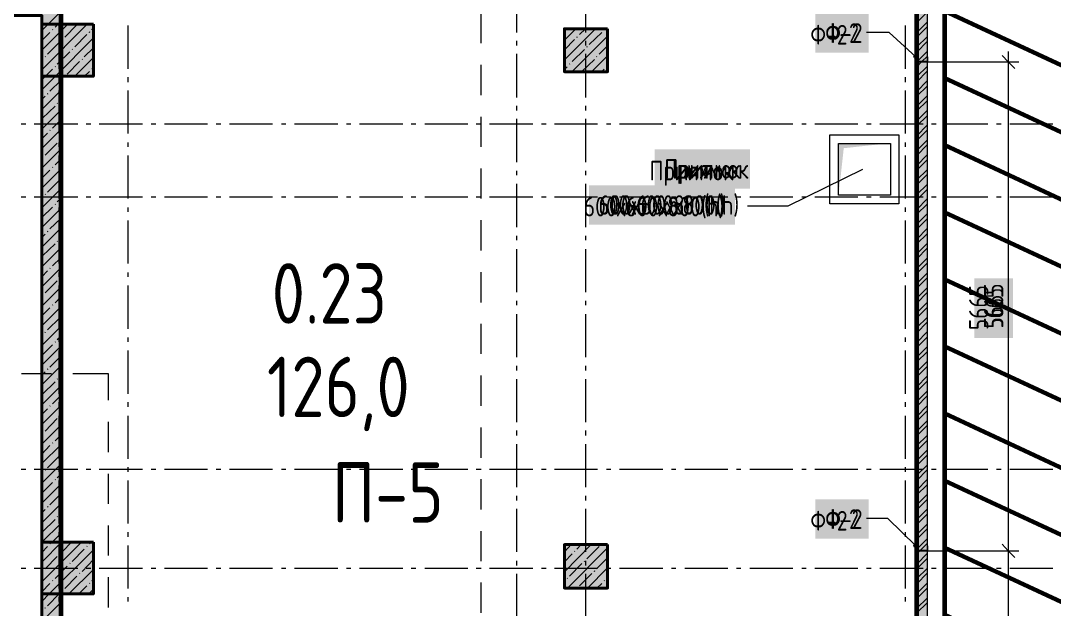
# Model space of a CAD drawing. Header units: millimetres. Extents: x -164500 to 426394, y -23753 to 102118.
# Drawn here: x -114273 to -102297, y 17098 to 23923 of the extents above; entities that cross this region are included whole.
import ezdxf

# ---------------------------------------------------------------- set-up
doc = ezdxf.new("R2010")
doc.units = ezdxf.units.MM
doc.layers.add('0) шлифовка', color=5, linetype='Continuous', lineweight=60)
doc.layers.add('192 подвал стенки 0.2м гидроиз', color=6, linetype='Continuous', lineweight=60)
doc.layers.add('PDF _Геометрия', color=7, linetype='Continuous', true_color=0x1f1f1f)
doc.layers.add('PDF _Сплошная заливка', color=7, linetype='Continuous', true_color=0xffffff)
doc.layers.add('PDF _Текст', color=7, linetype='Continuous')
doc.styles.get("Standard").update_dxf_attribs({"font": 'ГОСТ тип А.ttf'})
doc.styles.add('СПДС', font='ГОСТ тип А.ttf', dxfattribs={"width": 0.9})
doc.linetypes.add('зигзаг', pattern='A,0.00254,-5.08,[131,ltypeshp.shx,S=5.08,R=0,X=-5.08,Y=0],-10.16,[131,ltypeshp.shx,S=5.08,R=180,X=5.08,Y=0],-5.08', length=20.32254)

msp = doc.modelspace()

# ---------------------------------------------------------------- hatches: boundary and pattern name
at = {"layer": '0) шлифовка', "true_color": 0x2776bb}
h = msp.add_hatch(dxfattribs=at)
h.set_pattern_fill('ANSI31', color=152, scale=222, angle=110)
h.set_pattern_definition([(155, (205553.1, 26879), (-297.8825, -638.811), [])])
h.paths.add_polyline_path([(-103568.231, 12573.656), (-87622.634, 12573.656), (-87622.634, 27392.385), (-103568.231, 27392.385)])
at = {"layer": 'PDF _Сплошная заливка', "linetype": 'зигзаг', "transparency": 33554559}
h = msp.add_hatch(color=256, dxfattribs=at)
h.paths.add_polyline_path([(-103771.592, 17775.886), (-103890.193, 17775.886), (-103890.193, 12471.984), (-103771.592, 12471.984)])
h.paths.add_polyline_path([(-103890.193, 23448.35), (-103771.592, 23448.35), (-103771.592, 27464.403), (-103890.193, 27464.403)])
h.paths.add_polyline_path([(-103890.193, 17780.122), (-103771.592, 17780.122), (-103771.592, 23444.113), (-103890.193, 23444.113)])
msp.add_hatch(color=7, dxfattribs=at).paths.add_polyline_path([(-104796.77, 21902.084), (-104771.352, 22130.847), (-104767.116, 22173.21), (-104741.698, 22401.973), (-104737.462, 22444.336), (-104695.098, 22448.573), (-104466.336, 22473.991), (-104423.972, 22478.227), (-104233.354, 22499.409), (-104796.77, 22499.409)])

# ---------------------------------------------------------------- linework, layer by layer
at = {"layer": '0) шлифовка'}
msp.add_lwpolyline([(-103568.231, 12573.656), (-87622.634, 12573.656), (-87622.634, 27392.385), (-103568.231, 27392.385)], close=True, dxfattribs=at)
at = {"layer": '192 подвал стенки 0.2м гидроиз'}
msp.add_lwpolyline([(-103890.193, 15674.66), (-103890.193, 27383.913), (-113807.473, 27383.913), (-113807.473, 15674.66), (-106614.162, 15674.66)], dxfattribs=at)
at = {"layer": 'PDF _Геометрия', "color": 16, "lineweight": 9, "true_color": 0x800000}
for points in [[(-103890.193, 23448.35), (-103890.193, 27464.403), (-103771.575, 27464.403), (-103771.575, 23448.35)], [(-103890.193, 17780.122), (-103890.193, 23444.113)], [(-103771.575, 23444.113), (-103771.575, 17780.122)], [(-103771.575, 17775.886), (-103771.575, 12471.984), (-103890.193, 12471.984), (-103890.193, 17775.886)]]:
    msp.add_lwpolyline(points, dxfattribs=at)
at = {"layer": 'PDF _Геометрия', "color": 7, "lineweight": 40}
for points in [[(-113807.473, 23880.457), (-113807.473, 27083.132), (-114027.763, 27083.132), (-114027.763, 24202.419), (-117649.836, 24202.419), (-117649.836, 23982.129), (-114027.763, 23982.129), (-114027.763, 23880.457)], [(-113430.438, 23880.457), (-114027.763, 23880.457), (-114027.763, 23278.896), (-113430.438, 23278.896)], [(-107474.139, 23829.621), (-107974.028, 23829.621), (-107974.028, 23329.732), (-107474.139, 23329.732)], [(-113807.473, 17877.558), (-113807.473, 23278.896), (-114027.763, 23278.896), (-114027.763, 17877.558)], [(-113430.438, 17877.558), (-114027.763, 17877.558), (-114027.763, 17275.997), (-113430.438, 17275.997)], [(-107474.139, 17847.904), (-107974.028, 17847.904), (-107974.028, 17343.779), (-107474.139, 17343.779)]]:
    msp.add_lwpolyline(points, close=True, dxfattribs=at)
at = {"layer": 'PDF _Геометрия', "color": 7, "lineweight": 9}
for points in [[(-108524.753, 23787.257), (-108524.753, 24287.146)], [(-107724.084, 23787.257), (-107724.084, 24287.146)], [(-113828.654, 23363.623), (-113828.654, 23867.748)], [(-113027.986, 23363.623), (-113027.986, 23867.748)], [(-104021.52, 23363.623), (-104021.52, 23867.748)], [(-103902.902, 23503.422), (-104212.155, 23787.257), (-104474.808, 23787.257)], [(-108524.753, 23634.749), (-108524.753, 23689.821)], [(-107724.084, 23634.749), (-107724.084, 23689.821)], [(-108524.753, 23033.188), (-108524.753, 23537.313)], [(-107724.084, 23033.188), (-107724.084, 23537.313)], [(-102831.107, 23566.967), (-102831.107, 17775.886), (-102831.107, 12353.366)], [(-103763.103, 23444.113), (-102831.107, 23444.113), (-102708.253, 23444.113)], [(-113828.654, 23211.115), (-113828.654, 23266.187)], [(-113027.986, 23211.115), (-113027.986, 23266.187)], [(-104021.52, 23211.115), (-104021.52, 23266.187)], [(-113828.654, 22613.79), (-113828.654, 23113.679)], [(-113027.986, 22613.79), (-113027.986, 23113.679)], [(-104021.52, 22613.79), (-104021.52, 23113.679)], [(-108524.753, 22880.68), (-108524.753, 22935.752)], [(-107724.084, 22880.68), (-107724.084, 22935.752)], [(-108524.753, 22283.355), (-108524.753, 22783.244)], [(-107724.084, 22283.355), (-107724.084, 22783.244)], [(-114269.234, 22728.171), (-114214.162, 22728.171)], [(-114116.726, 22728.171), (-113612.601, 22728.171)], [(-113515.165, 22728.171), (-113460.093, 22728.171)], [(-113362.657, 22728.171), (-112862.768, 22728.171)], [(-112761.096, 22728.171), (-112706.023, 22728.171)], [(-112608.588, 22728.171), (-112108.699, 22728.171)], [(-112007.027, 22728.171), (-111956.191, 22728.171)], [(-111854.518, 22728.171), (-111354.63, 22728.171)], [(-111252.958, 22728.171), (-111202.122, 22728.171)], [(-111100.449, 22728.171), (-110600.561, 22728.171)], [(-110498.889, 22728.171), (-110448.052, 22728.171)], [(-110346.38, 22728.171), (-109846.492, 22728.171)], [(-109749.056, 22728.171), (-109693.983, 22728.171)], [(-109592.311, 22728.171), (-109092.423, 22728.171)], [(-108994.987, 22728.171), (-108939.914, 22728.171)], [(-108842.478, 22728.171), (-108338.353, 22728.171)], [(-108240.918, 22728.171), (-108185.845, 22728.171)], [(-108088.409, 22728.171), (-107588.521, 22728.171)], [(-107486.848, 22728.171), (-107436.012, 22728.171)], [(-107334.34, 22728.171), (-106834.452, 22728.171)], [(-106732.779, 22728.171), (-106681.943, 22728.171)], [(-106580.271, 22728.171), (-106080.382, 22728.171)], [(-105978.71, 22728.171), (-105927.874, 22728.171)], [(-105826.202, 22728.171), (-105326.313, 22728.171)], [(-105224.641, 22728.171), (-105173.805, 22728.171)], [(-105072.133, 22728.171), (-104572.244, 22728.171)], [(-104474.808, 22728.171), (-104419.736, 22728.171)], [(-104318.064, 22728.171), (-103818.175, 22728.171)], [(-103720.739, 22728.171), (-103665.667, 22728.171)], [(-103568.231, 22728.171), (-103068.342, 22728.171)], [(-102966.67, 22728.171), (-102911.598, 22728.171)], [(-102814.162, 22728.171), (-102314.273, 22728.171)], [(-113828.654, 22461.282), (-113828.654, 22512.118)], [(-113027.986, 22461.282), (-113027.986, 22512.118)], [(-104021.52, 22461.282), (-104021.52, 22512.118)], [(-113828.654, 21859.721), (-113828.654, 22359.61)], [(-113027.986, 21859.721), (-113027.986, 22359.61)], [(-104021.52, 21859.721), (-104021.52, 22359.61)], [(-108524.753, 22130.847), (-108524.753, 22181.683)], [(-107724.084, 22130.847), (-107724.084, 22181.683)], [(-104521.408, 22198.628), (-105385.622, 21770.758), (-105851.62, 21770.758)], [(-108524.753, 21529.286), (-108524.753, 22029.175)], [(-107724.084, 21529.286), (-107724.084, 22029.175)], [(-114269.234, 21880.903), (-114214.162, 21880.903)], [(-114116.726, 21880.903), (-113612.601, 21880.903)], [(-113515.165, 21880.903), (-113460.093, 21880.903)], [(-113362.657, 21880.903), (-112862.768, 21880.903)], [(-112761.096, 21880.903), (-112706.023, 21880.903)], [(-112608.588, 21880.903), (-112108.699, 21880.903)], [(-112007.027, 21880.903), (-111956.191, 21880.903)], [(-111854.518, 21880.903), (-111354.63, 21880.903)], [(-111252.958, 21880.903), (-111202.122, 21880.903)], [(-111100.449, 21880.903), (-110600.561, 21880.903)], [(-110498.889, 21880.903), (-110448.052, 21880.903)], [(-110346.38, 21880.903), (-109846.492, 21880.903)], [(-109749.056, 21880.903), (-109693.983, 21880.903)], [(-109592.311, 21880.903), (-109092.423, 21880.903)], [(-108994.987, 21880.903), (-108939.914, 21880.903)], [(-108842.478, 21880.903), (-108338.353, 21880.903)], [(-108240.918, 21880.903), (-108185.845, 21880.903)], [(-108088.409, 21880.903), (-107588.521, 21880.903)], [(-107486.848, 21880.903), (-107436.012, 21880.903)], [(-107334.34, 21880.903), (-106834.452, 21880.903)], [(-106732.779, 21880.903), (-106681.943, 21880.903)], [(-106580.271, 21880.903), (-106080.382, 21880.903)], [(-105978.71, 21880.903), (-105927.874, 21880.903)], [(-105826.202, 21880.903), (-105326.313, 21880.903)], [(-105224.641, 21880.903), (-105173.805, 21880.903)], [(-105072.133, 21880.903), (-104572.244, 21880.903)], [(-104474.808, 21880.903), (-104419.736, 21880.903)], [(-104318.064, 21880.903), (-103818.175, 21880.903)], [(-103720.739, 21880.903), (-103665.667, 21880.903)], [(-103568.231, 21880.903), (-103068.342, 21880.903)], [(-102966.67, 21880.903), (-102911.598, 21880.903)], [(-102814.162, 21880.903), (-102314.273, 21880.903)], [(-113828.654, 21707.213), (-113828.654, 21758.049)], [(-113027.986, 21707.213), (-113027.986, 21758.049)], [(-104021.52, 21707.213), (-104021.52, 21758.049)], [(-113828.654, 21105.652), (-113828.654, 21605.54)], [(-113027.986, 21105.652), (-113027.986, 21605.54)], [(-104021.52, 21105.652), (-104021.52, 21605.54)], [(-108524.753, 21376.778), (-108524.753, 21427.614)], [(-107724.084, 21376.778), (-107724.084, 21427.614)], [(-108524.753, 20775.217), (-108524.753, 21275.106)], [(-107724.084, 20775.217), (-107724.084, 21275.106)], [(-113828.654, 20953.144), (-113828.654, 21003.98)], [(-113027.986, 20953.144), (-113027.986, 21003.98)], [(-104021.52, 20953.144), (-104021.52, 21003.98)], [(-113828.654, 20351.583), (-113828.654, 20851.471)], [(-113027.986, 20351.583), (-113027.986, 20851.471)], [(-104021.52, 20351.583), (-104021.52, 20851.471)], [(-108524.753, 20622.709), (-108524.753, 20673.545)], [(-107724.084, 20622.709), (-107724.084, 20673.545)], [(-108524.753, 20021.148), (-108524.753, 20521.037)], [(-107724.084, 20021.148), (-107724.084, 20521.037)], [(-113828.654, 20199.074), (-113828.654, 20249.911)], [(-113027.986, 20199.074), (-113027.986, 20249.911)], [(-104021.52, 20199.074), (-104021.52, 20249.911)], [(-113828.654, 19597.514), (-113828.654, 20097.402)], [(-113027.986, 19597.514), (-113027.986, 20097.402)], [(-104021.52, 19597.514), (-104021.52, 20097.402)], [(-108524.753, 19868.64), (-108524.753, 19919.476)], [(-107724.084, 19868.64), (-107724.084, 19919.476)], [(-108524.753, 19267.079), (-108524.753, 19766.967)], [(-107724.084, 19267.079), (-107724.084, 19766.967)], [(-113828.654, 19445.005), (-113828.654, 19500.078)], [(-113027.986, 19445.005), (-113027.986, 19500.078)], [(-104021.52, 19445.005), (-104021.52, 19500.078)], [(-113828.654, 18843.445), (-113828.654, 19343.333)], [(-113027.986, 18843.445), (-113027.986, 19343.333)], [(-104021.52, 18843.445), (-104021.52, 19343.333)], [(-108524.753, 19114.571), (-108524.753, 19169.643)], [(-107724.084, 19114.571), (-107724.084, 19169.643)], [(-108524.753, 18513.01), (-108524.753, 19012.898)], [(-107724.084, 18513.01), (-107724.084, 19012.898)], [(-114269.234, 18724.827), (-114214.162, 18724.827)], [(-114116.726, 18724.827), (-113612.601, 18724.827)], [(-113828.654, 18690.936), (-113828.654, 18746.009)], [(-113515.165, 18724.827), (-113460.093, 18724.827)], [(-113362.657, 18724.827), (-112862.768, 18724.827)], [(-113027.986, 18690.936), (-113027.986, 18746.009)], [(-112761.096, 18724.827), (-112706.023, 18724.827)], [(-112608.588, 18724.827), (-112108.699, 18724.827)], [(-112007.027, 18724.827), (-111956.191, 18724.827)], [(-111854.518, 18724.827), (-111354.63, 18724.827)], [(-111252.958, 18724.827), (-111202.122, 18724.827)], [(-111100.449, 18724.827), (-110600.561, 18724.827)], [(-110498.889, 18724.827), (-110448.052, 18724.827)], [(-110346.38, 18724.827), (-109846.492, 18724.827)], [(-109749.056, 18724.827), (-109693.983, 18724.827)], [(-109592.311, 18724.827), (-109092.423, 18724.827)], [(-108994.987, 18724.827), (-108939.914, 18724.827)], [(-108842.478, 18724.827), (-108338.353, 18724.827)], [(-108240.918, 18724.827), (-108185.845, 18724.827)], [(-108088.409, 18724.827), (-107588.521, 18724.827)], [(-107486.848, 18724.827), (-107436.012, 18724.827)], [(-107334.34, 18724.827), (-106834.452, 18724.827)], [(-106732.779, 18724.827), (-106681.943, 18724.827)], [(-106580.271, 18724.827), (-106080.382, 18724.827)], [(-105978.71, 18724.827), (-105927.874, 18724.827)], [(-105826.202, 18724.827), (-105326.313, 18724.827)], [(-105224.641, 18724.827), (-105173.805, 18724.827)], [(-105072.133, 18724.827), (-104572.244, 18724.827)], [(-104474.808, 18724.827), (-104419.736, 18724.827)], [(-104318.064, 18724.827), (-103818.175, 18724.827)], [(-104021.52, 18690.936), (-104021.52, 18746.009)], [(-103720.739, 18724.827), (-103665.667, 18724.827)], [(-103568.231, 18724.827), (-103068.342, 18724.827)], [(-102966.67, 18724.827), (-102911.598, 18724.827)], [(-102814.162, 18724.827), (-102314.273, 18724.827)], [(-113828.654, 18093.612), (-113828.654, 18593.5)], [(-113027.986, 18093.612), (-113027.986, 18593.5)], [(-104021.52, 18093.612), (-104021.52, 18593.5)], [(-108524.753, 18360.501), (-108524.753, 18415.574)], [(-107724.084, 18360.501), (-107724.084, 18415.574)], [(-108524.753, 17763.177), (-108524.753, 18263.065)], [(-107724.084, 17763.177), (-107724.084, 18263.065)], [(-103902.902, 17835.195), (-104224.864, 18152.921), (-104474.808, 18152.921)], [(-113828.654, 17936.867), (-113828.654, 17991.94)], [(-113027.986, 17936.867), (-113027.986, 17991.94)], [(-104021.52, 17936.867), (-104021.52, 17991.94)], [(-113828.654, 17339.543), (-113828.654, 17839.431)], [(-113027.986, 17339.543), (-113027.986, 17839.431)], [(-104021.52, 17339.543), (-104021.52, 17839.431)], [(-103763.103, 17775.886), (-102831.107, 17775.886), (-102708.253, 17775.886)], [(-108524.753, 17606.432), (-108524.753, 17661.505)], [(-107724.084, 17606.432), (-107724.084, 17661.505)], [(-114269.234, 17576.778), (-114214.162, 17576.778)], [(-114116.726, 17576.778), (-113612.601, 17576.778)], [(-113515.165, 17576.778), (-113460.093, 17576.778)], [(-113362.657, 17576.778), (-112862.768, 17576.778)], [(-112761.096, 17576.778), (-112706.023, 17576.778)], [(-112608.588, 17576.778), (-112108.699, 17576.778)], [(-112007.027, 17576.778), (-111956.191, 17576.778)], [(-111854.518, 17576.778), (-111354.63, 17576.778)], [(-111252.958, 17576.778), (-111202.122, 17576.778)], [(-111100.449, 17576.778), (-110600.561, 17576.778)], [(-110498.889, 17576.778), (-110448.052, 17576.778)], [(-110346.38, 17576.778), (-109846.492, 17576.778)], [(-109749.056, 17576.778), (-109693.983, 17576.778)], [(-109592.311, 17576.778), (-109092.423, 17576.778)], [(-108994.987, 17576.778), (-108939.914, 17576.778)], [(-108842.478, 17576.778), (-108338.353, 17576.778)], [(-108524.753, 17009.108), (-108524.753, 17508.996)], [(-108240.918, 17576.778), (-108185.845, 17576.778)], [(-108088.409, 17576.778), (-107588.521, 17576.778)], [(-107724.084, 17009.108), (-107724.084, 17508.996)], [(-107486.848, 17576.778), (-107436.012, 17576.778)], [(-107334.34, 17576.778), (-106834.452, 17576.778)], [(-106732.779, 17576.778), (-106681.943, 17576.778)], [(-106580.271, 17576.778), (-106080.382, 17576.778)], [(-105978.71, 17576.778), (-105927.874, 17576.778)], [(-105826.202, 17576.778), (-105326.313, 17576.778)], [(-105224.641, 17576.778), (-105173.805, 17576.778)], [(-105072.133, 17576.778), (-104572.244, 17576.778)], [(-104474.808, 17576.778), (-104419.736, 17576.778)], [(-104318.064, 17576.778), (-103818.175, 17576.778)], [(-103720.739, 17576.778), (-103665.667, 17576.778)], [(-103568.231, 17576.778), (-103068.342, 17576.778)], [(-102966.67, 17576.778), (-102911.598, 17576.778)], [(-102814.162, 17576.778), (-102314.273, 17576.778)], [(-113828.654, 17187.034), (-113828.654, 17237.87)], [(-113027.986, 17187.034), (-113027.986, 17237.87)], [(-104021.52, 17187.034), (-104021.52, 17237.87)]]:
    msp.add_lwpolyline(points, dxfattribs=at)
at = {"layer": 'PDF _Геометрия', "lineweight": 9}
for points in [[(-114027.763, 23808.439), (-113955.745, 23880.457), (-113807.473, 24028.729)], [(-114027.763, 23579.676), (-113726.982, 23880.457)], [(-114027.763, 23350.914), (-113502.456, 23880.457)], [(-113875.254, 23846.566), (-113841.364, 23880.457), (-113807.473, 23914.348)], [(-113760.873, 23732.185), (-113621.074, 23876.22)], [(-113447.384, 23816.912), (-113430.438, 23838.093)], [(-114027.763, 23694.058), (-113934.563, 23787.257)], [(-114027.763, 23122.151), (-113871.018, 23278.896), (-113430.438, 23723.712)], [(-113904.909, 23816.912), (-113900.672, 23821.148)], [(-113646.492, 23617.804), (-113506.692, 23761.839)], [(-113477.038, 23787.257), (-113472.802, 23795.73)], [(-107974.028, 23698.294), (-107842.701, 23829.621)], [(-107974.028, 23469.531), (-107613.939, 23829.621)], [(-107974.028, 23812.675), (-107969.792, 23816.912)], [(-107889.301, 23329.732), (-107474.139, 23744.894)], [(-107829.992, 23732.185), (-107821.52, 23736.421)], [(-107800.338, 23761.839), (-107728.32, 23829.621)], [(-107685.957, 23647.458), (-107541.921, 23787.257)], [(-107512.267, 23816.912), (-107508.03, 23821.148)], [(-113964.217, 23533.077), (-113820.182, 23677.112)], [(-113790.527, 23702.53), (-113786.291, 23706.767)], [(-113536.347, 23503.422), (-113430.438, 23609.331)], [(-107974.028, 23583.913), (-107855.41, 23702.53)], [(-107715.611, 23617.804), (-107707.138, 23622.04)], [(-107571.575, 23533.077), (-107474.139, 23630.513)], [(-114027.763, 23465.295), (-114019.29, 23473.768)], [(-113989.636, 23503.422), (-113985.399, 23507.659)], [(-113849.836, 23418.695), (-113705.801, 23562.731)], [(-113676.146, 23588.149), (-113671.91, 23592.385)], [(-113646.492, 23278.896), (-113430.438, 23494.95)], [(-113561.765, 23473.768), (-113557.529, 23478.004)], [(-107885.065, 23448.35), (-107741.029, 23588.149)], [(-107770.683, 23333.968), (-107626.648, 23473.768)], [(-107660.539, 23329.732), (-107474.139, 23516.131)], [(-107601.23, 23503.422), (-107596.993, 23507.659)], [(-114027.763, 23236.533), (-113985.399, 23278.896), (-113904.909, 23359.387)], [(-113875.254, 23389.041), (-113871.018, 23393.277)], [(-113735.455, 23304.314), (-113591.419, 23448.35)], [(-113447.384, 23359.387), (-113443.147, 23367.859)], [(-107974.028, 23355.15), (-107940.137, 23389.041)], [(-107914.719, 23418.695), (-107910.483, 23422.932)], [(-107546.157, 23329.732), (-107512.267, 23359.387)], [(-107486.848, 23389.041), (-107482.612, 23393.277)], [(-113756.637, 23278.896), (-113756.637, 23278.896)], [(-113532.11, 23278.896), (-113477.038, 23333.968)], [(-113934.563, 23105.206), (-113807.473, 23228.06)], [(-114027.763, 22893.389), (-113807.473, 23113.679)], [(-114027.763, 23007.77), (-113989.636, 23045.897)], [(-113964.217, 23075.552), (-113955.745, 23079.788)], [(-113820.182, 22990.825), (-113807.473, 22999.297)], [(-114027.763, 22664.626), (-113807.473, 22884.916)], [(-114019.29, 22791.717), (-113875.254, 22931.516)], [(-113849.836, 22961.17), (-113845.6, 22965.407)], [(-113904.909, 22677.335), (-113807.473, 22774.771)], [(-114027.763, 22440.1), (-113807.473, 22660.39)], [(-113934.563, 22647.681), (-113930.327, 22651.917)], [(-114027.763, 22554.481), (-113964.217, 22618.026)], [(-113820.182, 22533.3), (-113815.945, 22537.536)], [(-114027.763, 22211.338), (-113807.473, 22431.627)], [(-113989.636, 22363.846), (-113849.836, 22503.645)], [(-114019.29, 22334.191), (-114015.054, 22338.428)], [(-113875.254, 22249.465), (-113807.473, 22317.246)], [(-114027.763, 21982.575), (-113807.473, 22202.865)], [(-114027.763, 22096.956), (-113934.563, 22190.156)], [(-113904.909, 22219.81), (-113900.672, 22224.047)], [(-113964.217, 21935.975), (-113820.182, 22075.775)], [(-114027.763, 21753.812), (-113807.473, 21974.102)], [(-114027.763, 21868.194), (-114019.29, 21876.666)], [(-113989.636, 21906.321), (-113985.399, 21910.557)], [(-113849.836, 21821.594), (-113807.473, 21859.721)], [(-114027.763, 21639.431), (-113904.909, 21762.285)], [(-114027.763, 21525.05), (-113807.473, 21745.34)], [(-113875.254, 21791.94), (-113871.018, 21796.176)], [(-113934.563, 21508.105), (-113807.473, 21630.958)], [(-114027.763, 21296.287), (-113807.473, 21516.577)], [(-114027.763, 21410.669), (-113989.636, 21448.796)], [(-113964.217, 21478.45), (-113955.745, 21482.686)], [(-114019.29, 21194.615), (-113875.254, 21334.414)], [(-113849.836, 21364.069), (-113845.6, 21368.305)], [(-113820.182, 21393.723), (-113807.473, 21402.196)], [(-114027.763, 21067.525), (-113807.473, 21287.815)], [(-113904.909, 21080.234), (-113807.473, 21173.433)], [(-114027.763, 20838.762), (-113807.473, 21059.052)], [(-114027.763, 20953.144), (-113964.217, 21020.925)], [(-113934.563, 21050.579), (-113930.327, 21054.816)], [(-113989.636, 20766.744), (-113849.836, 20906.544)], [(-113820.182, 20936.198), (-113815.945, 20940.434)], [(-114027.763, 20614.236), (-113807.473, 20834.526)], [(-114019.29, 20737.09), (-114015.054, 20741.326)], [(-113875.254, 20652.363), (-113807.473, 20720.145)], [(-114027.763, 20385.474), (-113807.473, 20605.763)], [(-113904.909, 20622.709), (-113900.672, 20626.945)], [(-114027.763, 20499.855), (-113934.563, 20593.054)], [(-114027.763, 20156.711), (-113807.473, 20377.001)], [(-113964.217, 20338.874), (-113820.182, 20478.673)], [(-114027.763, 20271.092), (-114019.29, 20279.565)], [(-113989.636, 20309.219), (-113985.399, 20313.456)], [(-113849.836, 20224.492), (-113807.473, 20262.62)], [(-114027.763, 20042.33), (-113904.909, 20165.184)], [(-114027.763, 19927.948), (-113807.473, 20148.238)], [(-113875.254, 20194.838), (-113871.018, 20199.074)], [(-113934.563, 19906.767), (-113807.473, 20033.857)], [(-114027.763, 19699.186), (-113807.473, 19919.476)], [(-113964.217, 19881.349), (-113955.745, 19885.585)], [(-114027.763, 19813.567), (-113989.636, 19851.694)], [(-113849.836, 19766.967), (-113845.6, 19771.204)], [(-113820.182, 19796.622), (-113807.473, 19805.094)], [(-114027.763, 19470.423), (-113807.473, 19690.713)], [(-114019.29, 19593.277), (-113875.254, 19737.313)], [(-113904.909, 19478.896), (-113807.473, 19576.332)], [(-114027.763, 19241.661), (-113807.473, 19461.951)], [(-114027.763, 19356.042), (-113964.217, 19423.824)], [(-113934.563, 19453.478), (-113930.327, 19457.714)], [(-113989.636, 19165.407), (-113849.836, 19309.442)], [(-113820.182, 19339.097), (-113815.945, 19343.333)], [(-114027.763, 19012.898), (-113807.473, 19233.188)], [(-114019.29, 19139.989), (-114015.054, 19144.225)], [(-113875.254, 19051.025), (-113807.473, 19118.807)], [(-114027.763, 18788.372), (-113807.473, 19004.426)], [(-114027.763, 18898.517), (-113934.563, 18995.953)], [(-113904.909, 19025.607), (-113900.672, 19029.844)], [(-113964.217, 18737.536), (-113820.182, 18881.572)], [(-114027.763, 18559.61), (-113807.473, 18779.899)], [(-113989.636, 18712.118), (-113985.399, 18716.354)], [(-114027.763, 18673.991), (-114019.29, 18682.463)], [(-114027.763, 18445.228), (-113904.909, 18568.082)], [(-113875.254, 18597.737), (-113871.018, 18601.973)], [(-113849.836, 18623.155), (-113807.473, 18665.518)], [(-114027.763, 18330.847), (-113807.473, 18551.137)], [(-113934.563, 18309.665), (-113807.473, 18436.756)], [(-114027.763, 18102.084), (-113807.473, 18322.374)], [(-114027.763, 18216.466), (-113989.636, 18254.593)], [(-113964.217, 18284.247), (-113955.745, 18288.484)], [(-113820.182, 18195.284), (-113807.473, 18207.993)], [(-114027.763, 17873.322), (-114027.763, 17877.558), (-113807.473, 18093.612)], [(-114019.29, 17996.176), (-113875.254, 18140.212)], [(-113849.836, 18169.866), (-113845.6, 18174.102)], [(-113904.909, 17881.795), (-113807.473, 17979.23)], [(-114027.763, 17644.559), (-113799, 17877.558)], [(-114027.763, 17415.797), (-113570.238, 17877.558)], [(-113934.563, 17856.377), (-113930.327, 17860.613)], [(-113790.527, 17767.413), (-113684.619, 17877.558)], [(-113477.038, 17856.377), (-113455.856, 17877.558)], [(-107974.028, 17763.177), (-107893.537, 17847.904)], [(-107974.028, 17534.414), (-107664.775, 17847.904)], [(-107829.992, 17797.068), (-107779.156, 17847.904)], [(-114027.763, 17758.941), (-113964.217, 17826.722)], [(-114027.763, 17187.034), (-113943.036, 17275.997), (-113430.438, 17788.595)], [(-113820.182, 17741.995), (-113815.945, 17746.232)], [(-113676.146, 17653.032), (-113536.347, 17797.068)], [(-113506.692, 17826.722), (-113502.456, 17830.958)], [(-107974.028, 17648.796), (-107885.065, 17741.995)], [(-107935.901, 17343.779), (-107474.139, 17809.777)], [(-107855.41, 17767.413), (-107851.174, 17771.65)], [(-107715.611, 17682.686), (-107571.575, 17826.722)], [(-113989.636, 17568.305), (-113849.836, 17712.341)], [(-113705.801, 17627.614), (-113701.564, 17631.85)], [(-113561.765, 17538.651), (-113430.438, 17674.214)], [(-107914.719, 17483.578), (-107770.683, 17627.614)], [(-107741.029, 17653.032), (-107736.793, 17661.505)], [(-107601.23, 17568.305), (-107474.139, 17695.395)], [(-114019.29, 17538.651), (-114015.054, 17547.123)], [(-113875.254, 17453.924), (-113735.455, 17597.96)], [(-113714.273, 17275.997), (-113430.438, 17559.832)], [(-113591.419, 17513.233), (-113587.183, 17517.469)], [(-107800.338, 17369.197), (-107656.302, 17513.233)], [(-107707.138, 17343.779), (-107474.139, 17581.014)], [(-107626.648, 17538.651), (-107622.411, 17547.123)], [(-114027.763, 17301.416), (-113934.563, 17398.851)], [(-113904.909, 17428.506), (-113900.672, 17432.742)], [(-113760.873, 17339.543), (-113621.074, 17483.578)], [(-113599.892, 17275.997), (-113506.692, 17369.197)], [(-113477.038, 17398.851), (-113472.802, 17403.088)], [(-113447.384, 17428.506), (-113430.438, 17445.451)], [(-107974.028, 17424.27), (-107969.792, 17428.506)], [(-107940.137, 17453.924), (-107935.901, 17458.16)], [(-107596.993, 17343.779), (-107541.921, 17398.851)], [(-107512.267, 17428.506), (-107508.03, 17432.742)], [(-107486.848, 17453.924), (-107474.139, 17466.633)], [(-113964.217, 17140.434), (-113828.654, 17275.997), (-113820.182, 17284.47)], [(-113790.527, 17314.125), (-113786.291, 17318.361)], [(-113485.511, 17275.997), (-113430.438, 17331.07)], [(-107482.612, 17343.779), (-107474.139, 17352.252)], [(-114027.763, 16958.272), (-113807.473, 17178.562)], [(-113989.636, 17110.78), (-113985.399, 17119.253)]]:
    msp.add_lwpolyline(points, dxfattribs=at)
at = {"layer": 'PDF _Геометрия', "color": 8, "lineweight": 9, "true_color": 0x808080}
for points in [[(-108939.914, 23660.167), (-108939.914, 24011.783)], [(-108939.914, 23058.606), (-108939.914, 23410.223)], [(-108939.914, 22461.282), (-108939.914, 22808.662)], [(-108939.914, 21859.721), (-108939.914, 22207.101)], [(-108939.914, 21258.16), (-108939.914, 21609.777)], [(-108939.914, 20656.599), (-108939.914, 21008.216)], [(-108939.914, 20059.275), (-108939.914, 20406.655)], [(-114264.998, 19830.513), (-113917.618, 19830.513)], [(-113667.673, 19830.513), (-113260.984, 19830.513), (-113260.984, 19521.259)], [(-108939.914, 19457.714), (-108939.914, 19809.331)], [(-113260.984, 19271.315), (-113260.984, 18919.699)], [(-108939.914, 18856.154), (-108939.914, 19207.77)], [(-113260.984, 18669.754), (-113260.984, 18322.374)], [(-108939.914, 18254.593), (-108939.914, 18606.209)], [(-113260.984, 18068.194), (-113260.984, 17720.814)], [(-108939.914, 17657.268), (-108939.914, 18004.649)], [(-113260.984, 17470.869), (-113260.984, 17119.253)], [(-108939.914, 17055.708), (-108939.914, 17407.324)]]:
    msp.add_lwpolyline(points, dxfattribs=at)
at = {"layer": 'PDF _Геометрия', "color": 15, "lineweight": 9, "true_color": 0xa54a4a}
for points in [[(-103890.193, 23901.639), (-103771.575, 24020.256)], [(-103890.193, 23787.257), (-103771.575, 23905.875)], [(-103890.193, 23732.185), (-103771.575, 23850.802)], [(-103890.193, 23617.804), (-103771.575, 23736.421)], [(-103890.193, 23558.495), (-103771.575, 23681.349)], [(-103885.957, 23448.35), (-103771.575, 23566.967)], [(-103830.884, 23448.35), (-103771.575, 23507.659)], [(-103890.193, 23389.041), (-103835.12, 23444.113)], [(-103890.193, 23274.66), (-103771.575, 23393.277)], [(-103890.193, 23215.351), (-103771.575, 23338.205)], [(-103890.193, 23100.97), (-103771.575, 23223.824)], [(-103890.193, 23045.897), (-103771.575, 23164.515)], [(-103890.193, 22931.516), (-103771.575, 23050.133)], [(-103890.193, 22876.443), (-103771.575, 22995.061)], [(-103890.193, 22762.062), (-103771.575, 22880.68)], [(-103890.193, 22702.753), (-103771.575, 22821.371)], [(-103890.193, 22588.372), (-103771.575, 22711.226)], [(-103890.193, 22533.3), (-103771.575, 22651.917)], [(-103890.193, 22418.918), (-103771.575, 22537.536)], [(-103890.193, 22359.61), (-103771.575, 22482.463)], [(-103890.193, 22245.228), (-103771.575, 22368.082)], [(-103890.193, 22190.156), (-103771.575, 22308.773)], [(-103890.193, 22075.775), (-103771.575, 22194.392)], [(-103890.193, 22020.702), (-103771.575, 22139.32)], [(-103890.193, 21906.321), (-103771.575, 22024.938)], [(-103890.193, 21847.012), (-103771.575, 21965.63)], [(-103890.193, 21732.631), (-103771.575, 21855.485)], [(-103890.193, 21677.558), (-103771.575, 21796.176)], [(-103890.193, 21563.177), (-103771.575, 21681.795)], [(-103890.193, 21503.868), (-103771.575, 21626.722)], [(-103890.193, 21389.487), (-103771.575, 21512.341)], [(-103890.193, 21334.414), (-103771.575, 21453.032)], [(-103890.193, 21220.033), (-103771.575, 21338.651)], [(-103890.193, 21160.724), (-103771.575, 21283.578)], [(-103890.193, 21050.579), (-103771.575, 21169.197)], [(-103890.193, 20991.271), (-103771.575, 21109.888)], [(-103890.193, 20876.889), (-103771.575, 20995.507)], [(-103890.193, 20821.817), (-103771.575, 20940.434)], [(-103890.193, 20707.436), (-103771.575, 20826.053)], [(-103890.193, 20648.127), (-103771.575, 20770.981)], [(-103890.193, 20533.746), (-103771.575, 20656.599)], [(-103890.193, 20478.673), (-103771.575, 20597.291)], [(-103890.193, 20364.292), (-103771.575, 20482.909)], [(-103890.193, 20304.983), (-103771.575, 20427.837)], [(-103890.193, 20190.602), (-103771.575, 20313.456)], [(-103890.193, 20135.529), (-103771.575, 20254.147)], [(-103890.193, 20021.148), (-103771.575, 20139.766)], [(-103890.193, 19966.076), (-103771.575, 20084.693)], [(-103890.193, 19851.694), (-103771.575, 19970.312)], [(-103890.193, 19792.385), (-103771.575, 19915.239)], [(-103890.193, 19678.004), (-103771.575, 19800.858)], [(-103890.193, 19622.932), (-103771.575, 19741.549)], [(-103890.193, 19508.55), (-103771.575, 19627.168)], [(-103890.193, 19449.242), (-103771.575, 19572.096)], [(-103890.193, 19334.86), (-103771.575, 19457.714)], [(-103890.193, 19279.788), (-103771.575, 19398.406)], [(-103890.193, 19165.407), (-103771.575, 19284.024)], [(-103890.193, 19110.334), (-103771.575, 19228.952)], [(-103890.193, 18995.953), (-103771.575, 19114.571)], [(-103890.193, 18936.644), (-103771.575, 19055.262)], [(-103890.193, 18822.263), (-103771.575, 18945.117)], [(-103890.193, 18767.19), (-103771.575, 18885.808)], [(-103890.193, 18652.809), (-103771.575, 18771.427)], [(-103890.193, 18593.5), (-103771.575, 18716.354)], [(-103890.193, 18479.119), (-103771.575, 18601.973)], [(-103890.193, 18424.047), (-103771.575, 18542.664)], [(-103890.193, 18309.665), (-103771.575, 18428.283)], [(-103890.193, 18250.356), (-103771.575, 18373.21)], [(-103890.193, 18140.212), (-103771.575, 18258.829)], [(-103890.193, 18080.903), (-103771.575, 18199.52)], [(-103890.193, 17966.521), (-103771.575, 18085.139)], [(-103890.193, 17911.449), (-103771.575, 18030.067)], [(-103890.193, 17797.068), (-103771.575, 17915.685)], [(-103852.066, 17780.122), (-103771.575, 17860.613)], [(-103890.193, 17737.759), (-103856.302, 17775.886)], [(-103890.193, 17623.378), (-103771.575, 17746.232)], [(-103890.193, 17568.305), (-103771.575, 17686.923)], [(-103890.193, 17453.924), (-103771.575, 17572.542)], [(-103890.193, 17394.615), (-103771.575, 17517.469)], [(-103890.193, 17280.234), (-103771.575, 17403.088)], [(-103890.193, 17225.161), (-103771.575, 17343.779)], [(-103890.193, 17110.78), (-103771.575, 17229.398)], [(-103890.193, 17055.708), (-103771.575, 17174.325)]]:
    msp.add_lwpolyline(points, dxfattribs=at)
at = {"layer": 'PDF _Геометрия', "color": 7, "lineweight": 20}
for points in [[(-103894.429, 23448.35), (-103894.429, 23503.422), (-103902.902, 23503.422), (-103902.902, 23444.113), (-103763.103, 23444.113), (-103763.103, 23503.422), (-103771.575, 23503.422), (-103771.575, 23448.35)], [(-103894.429, 17780.122), (-103894.429, 17835.195), (-103902.902, 17835.195), (-103902.902, 17775.886), (-103763.103, 17775.886), (-103763.103, 17835.195), (-103771.575, 17835.195), (-103771.575, 17780.122)]]:
    msp.add_lwpolyline(points, close=True, dxfattribs=at)
at = {"layer": 'PDF _Геометрия', "color": 7, "lineweight": 18}
for points in [[(-102754.853, 23367.859), (-102831.107, 23444.113), (-102903.125, 23520.368)], [(-102754.853, 17699.632), (-102831.107, 17775.886), (-102903.125, 17852.14)]]:
    msp.add_lwpolyline(points, dxfattribs=at)
at = {"layer": 'PDF _Геометрия', "color": 7, "lineweight": 9}
for points in [[(-104097.774, 21800.412), (-104898.443, 21800.412), (-104898.443, 22601.081), (-104097.774, 22601.081)], [(-104195.21, 21897.848), (-104796.77, 21897.848), (-104796.77, 22499.409), (-104195.21, 22499.409)]]:
    msp.add_lwpolyline(points, close=True, dxfattribs=at)
at = {"layer": 'PDF _Геометрия', "color": 7, "lineweight": 40}
msp.add_lwpolyline([(-115730.773, 11001.973), (-115730.773, 11133.3), (-115730.773, 14632.519), (-114027.763, 14632.519), (-113807.473, 14632.519), (-113807.473, 15556.042), (-113807.473, 15776.332), (-113807.473, 17275.997), (-114027.763, 17275.997), (-114027.763, 15776.332), (-117429.546, 15776.332), (-117429.546, 22147.792), (-117649.836, 22147.792), (-117649.836, 15556.042), (-117649.836, 11772.987), (-117649.836, 10921.482)], dxfattribs=at)
at = {"layer": 'PDF _Геометрия', "color": 7, "linetype": 'зигзаг', "lineweight": 9}
for points in [[(-103924.084, 23507.659), (-103924.084, 23520.368), (-103915.611, 23528.84), (-103898.666, 23528.84)], [(-103924.084, 23507.659), (-103924.084, 23520.368), (-103915.611, 23528.84), (-103898.666, 23528.84)], [(-103898.666, 23482.241), (-103915.611, 23482.241), (-103924.084, 23494.95), (-103924.084, 23507.659)], [(-103898.666, 23482.241), (-103915.611, 23482.241), (-103924.084, 23494.95), (-103924.084, 23507.659)], [(-103898.666, 23528.84), (-103885.957, 23528.84), (-103873.248, 23520.368), (-103873.248, 23507.659)], [(-103898.666, 23528.84), (-103885.957, 23528.84), (-103873.248, 23520.368), (-103873.248, 23507.659)], [(-103873.248, 23507.659), (-103873.248, 23494.95), (-103885.957, 23482.241), (-103898.666, 23482.241)], [(-103873.248, 23507.659), (-103873.248, 23494.95), (-103885.957, 23482.241), (-103898.666, 23482.241)], [(-103924.084, 17835.195), (-103924.084, 17852.14), (-103915.611, 17860.613), (-103898.666, 17860.613)], [(-103924.084, 17835.195), (-103924.084, 17852.14), (-103915.611, 17860.613), (-103898.666, 17860.613)], [(-103898.666, 17860.613), (-103885.957, 17860.613), (-103873.248, 17852.14), (-103873.248, 17835.195)], [(-103898.666, 17860.613), (-103885.957, 17860.613), (-103873.248, 17852.14), (-103873.248, 17835.195)], [(-103898.666, 17809.777), (-103915.611, 17809.777), (-103924.084, 17822.486), (-103924.084, 17835.195)], [(-103898.666, 17809.777), (-103915.611, 17809.777), (-103924.084, 17822.486), (-103924.084, 17835.195)], [(-103873.248, 17835.195), (-103873.248, 17822.486), (-103885.957, 17809.777), (-103898.666, 17809.777)], [(-103873.248, 17835.195), (-103873.248, 17822.486), (-103885.957, 17809.777), (-103898.666, 17809.777)]]:
    msp.add_open_spline(points, degree=3, dxfattribs=at)
at = {"layer": 'PDF _Сплошная заливка', "linetype": 'зигзаг', "lineweight": 5, "transparency": 33554559}
for points in [[(-114027.763, 27083.132), (-114027.763, 23880.457), (-113807.473, 27083.132), (-113807.473, 23880.457)], [(-114027.763, 23880.457), (-114027.763, 23278.896), (-113430.438, 23880.457), (-113430.438, 23278.896)], [(-107974.028, 23829.621), (-107974.028, 23329.732), (-107474.156, 23829.621), (-107474.156, 23329.732)], [(-114027.763, 23278.896), (-114027.763, 17877.558), (-113807.473, 23278.896), (-113807.473, 17877.558)], [(-114027.763, 17877.558), (-114027.763, 17275.997), (-113430.438, 17877.558), (-113430.438, 17275.997)], [(-107974.028, 17847.904), (-107974.028, 17343.779), (-107474.156, 17847.904), (-107474.156, 17343.779)], [(-114027.763, 17275.997), (-114027.763, 15776.332), (-113807.473, 17275.997), (-113807.473, 15776.332)]]:
    msp.add_solid(points, dxfattribs=at)

# ---------------------------------------------------------------- texts
at = {"linetype": 'зигзаг', "attachment_point": 4, "style": 'СПДС', "bg_fill": 1, "box_fill_scale": 1.5, "bg_fill_color": 7, "bg_fill_true_color": 16777215, "bg_fill_transparency": 0}
for s, insert, char_height in [('Ф-2', (-104950.546, 23779.049), 227.9894), ('Приямок', (-106814.606, 22172.893), 226.8403), ('600х600х800(h)', (-107577.178, 21774.661), 226.84032), ('Ф-2', (-104950.546, 18144.485), 227.9894)]:
    msp.add_mtext(s, dxfattribs=dict(at, insert=insert, char_height=char_height))
at = {"char_height": 700, "attachment_point": 4}
for s, insert in [('0.23', (-111365.215, 20760.659)), ('126,0', (-111420.209, 19594.967)), ('П-5', (-110667.183, 18452.736))]:
    msp.add_mtext(s, dxfattribs=dict(at, insert=insert))
at = {"linetype": 'зигзаг', "insert": (-103000.324, 20355.065), "char_height": 222.8704, "attachment_point": 4, "rotation": 90, "style": 'СПДС', "bg_fill": 1, "box_fill_scale": 1.5, "bg_fill_color": 7, "bg_fill_true_color": 16777215, "bg_fill_transparency": 0}
msp.add_mtext('5665', dxfattribs=at)
at = {"layer": 'PDF _Текст', "linetype": 'зигзаг', "attachment_point": 4}
for s, insert, char_height in [('Ф-2', (-105123.987, 23759.897), 227.9894), ('Ф-2', (-104950.546, 23779.049), 227.9894), ('Приямок', (-106988.047, 22153.741), 226.8403), ('Приямок', (-106814.606, 22172.893), 226.8403), ('600х600х800(h)', (-107577.178, 21774.661), 226.84032), ('600х600х800(h)', (-107750.619, 21755.509), 226.84032), ('Ф-2', (-105123.987, 18125.332), 227.9894), ('Ф-2', (-104950.546, 18144.485), 227.9894)]:
    msp.add_mtext(s, dxfattribs=dict(at, insert=insert, char_height=char_height))
at = {"layer": 'PDF _Текст', "linetype": 'зигзаг', "char_height": 222.8704, "attachment_point": 4, "rotation": 90}
for insert in [(-103173.765, 20335.913), (-103000.324, 20355.065)]:
    msp.add_mtext('5665', dxfattribs=dict(at, insert=insert))

doc.saveas('drawing.dxf')
